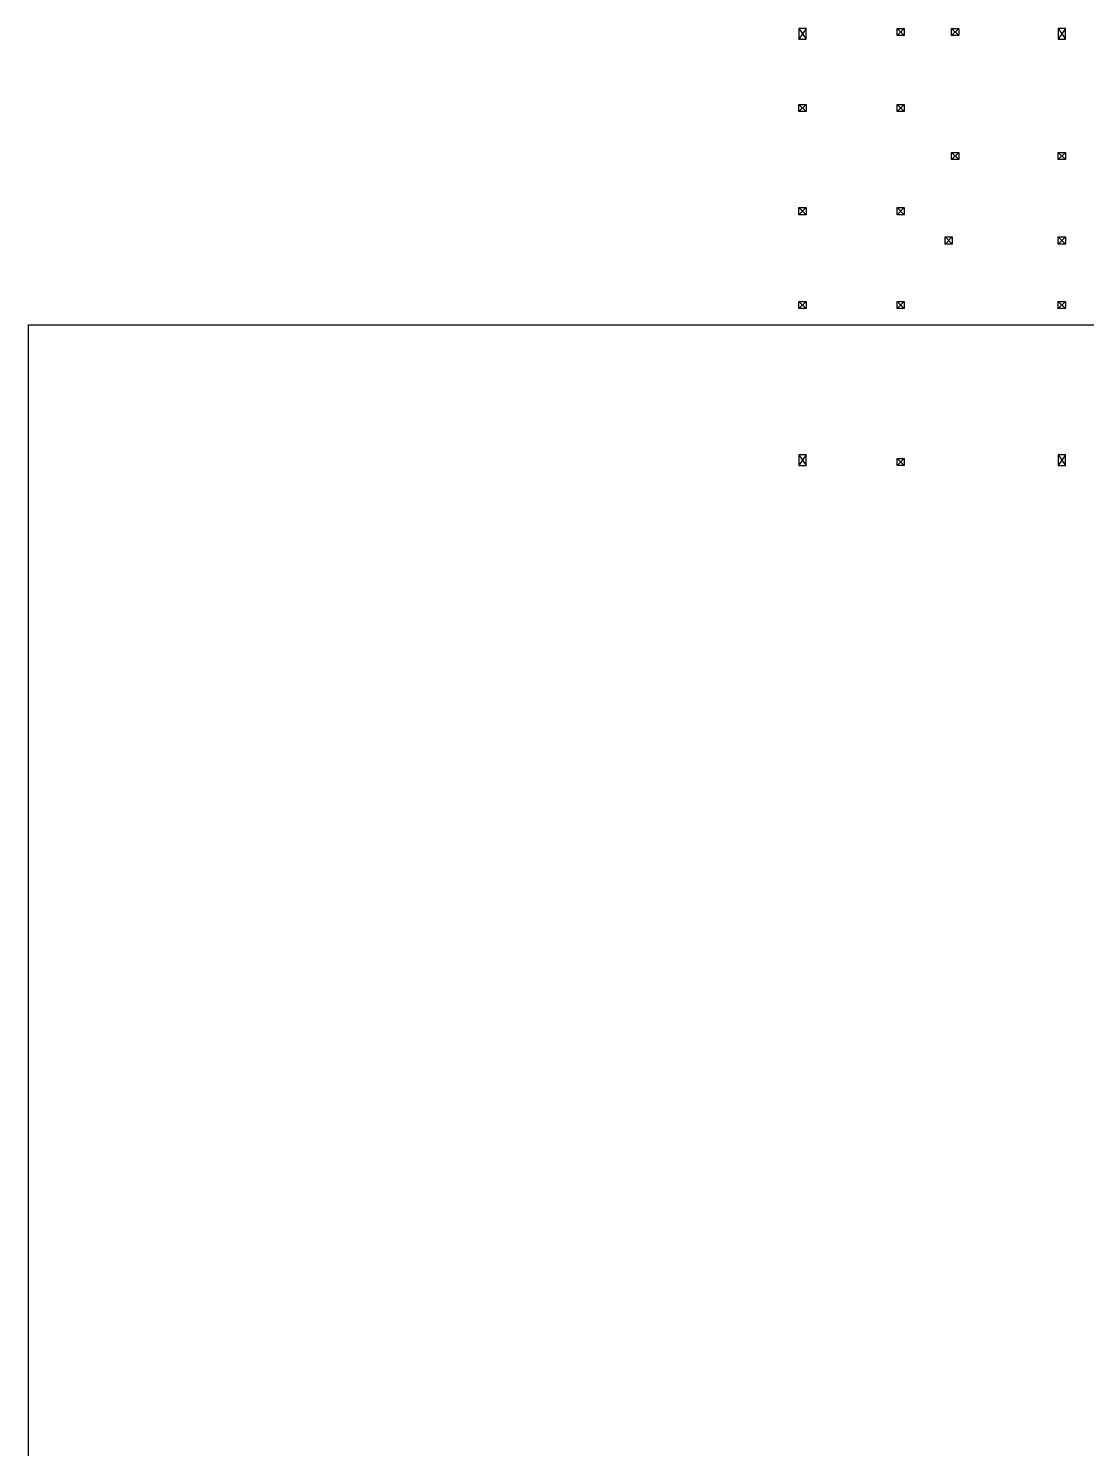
# Model space of a CAD drawing. Header units: inches. Extents: x -19338 to 11623, y -1285 to 3664.
# Drawn here: x 6768 to 8245, y 1682 to 3664 of the extents above; entities that cross this region are included whole.
import ezdxf

# ---------------------------------------------------------------- set-up
doc = ezdxf.new("R2010")
doc.units = ezdxf.units.IN
doc.header["$MEASUREMENT"] = 0
doc.layers.get('0').update_dxf_attribs({"color": 18})
doc.layers.add('C', color=141, linetype='Continuous')
doc.layers.add('C1', color=10, linetype='Continuous')

msp = doc.modelspace()

# ---------------------------------------------------------------- linework, layer by layer
msp.add_lwpolyline([(6768.035, 3249.818), (11622.854, 3249.818), (11622.854, -707.747), (6768.035, -707.747)], close=True)
at = {"layer": 'C'}
for p, q in [((7853.209, 3663.545), (7843.209, 3648.545)), ((7843.209, 3663.545), (7853.209, 3648.545)), ((8215.209, 3663.545), (8205.209, 3648.545)), ((8205.209, 3663.545), (8215.209, 3648.545)), ((7853.209, 3068.545), (7843.209, 3053.545)), ((7843.209, 3068.545), (7853.209, 3053.545)), ((8215.209, 3068.545), (8205.209, 3053.545)), ((8205.209, 3068.545), (8215.209, 3053.545))]:
    msp.add_line(p, q, dxfattribs=at)
for points in [[(7843.209, 3648.545), (7853.209, 3648.545), (7853.209, 3663.545), (7843.209, 3663.545)], [(8205.209, 3648.545), (8215.209, 3648.545), (8215.209, 3663.545), (8205.209, 3663.545)], [(7843.209, 3053.545), (7853.209, 3053.545), (7853.209, 3068.545), (7843.209, 3068.545)], [(8205.209, 3053.545), (8215.209, 3053.545), (8215.209, 3068.545), (8205.209, 3068.545)]]:
    msp.add_lwpolyline(points, close=True, dxfattribs=at)
at = {"layer": 'C1'}
for p, q in [((7980.209, 3663.545), (7990.209, 3653.545)), ((7990.209, 3663.545), (7980.209, 3653.545)), ((8056.209, 3663.545), (8066.209, 3653.545)), ((8066.209, 3663.545), (8056.209, 3653.545)), ((7843.209, 3557.545), (7853.209, 3547.545)), ((7853.209, 3557.545), (7843.209, 3547.545)), ((7980.209, 3557.545), (7990.209, 3547.545)), ((7990.209, 3557.545), (7980.209, 3547.545)), ((8056.209, 3490.545), (8066.209, 3480.545)), ((8066.209, 3490.545), (8056.209, 3480.545)), ((8205.209, 3490.545), (8215.209, 3480.545)), ((8215.209, 3490.545), (8205.209, 3480.545)), ((7843.209, 3413.545), (7853.209, 3403.545)), ((7853.209, 3413.545), (7843.209, 3403.545)), ((7980.209, 3413.545), (7990.209, 3403.545)), ((7990.209, 3413.545), (7980.209, 3403.545)), ((8047.209, 3372.545), (8057.209, 3362.545)), ((8057.209, 3372.545), (8047.209, 3362.545)), ((8205.209, 3372.545), (8215.209, 3362.545)), ((8215.209, 3372.545), (8205.209, 3362.545)), ((7843.209, 3282.545), (7853.209, 3272.545)), ((7853.209, 3282.545), (7843.209, 3272.545)), ((7980.209, 3282.545), (7990.209, 3272.545)), ((7990.209, 3282.545), (7980.209, 3272.545)), ((8205.209, 3282.545), (8215.209, 3272.545)), ((8215.209, 3282.545), (8205.209, 3272.545)), ((7980.209, 3063.545), (7990.209, 3053.545)), ((7990.209, 3063.545), (7980.209, 3053.545))]:
    msp.add_line(p, q, dxfattribs=at)
for points in [[(7990.209, 3653.545), (7980.209, 3653.545), (7980.209, 3663.545), (7990.209, 3663.545)], [(8066.209, 3653.545), (8056.209, 3653.545), (8056.209, 3663.545), (8066.209, 3663.545)], [(7853.209, 3547.545), (7843.209, 3547.545), (7843.209, 3557.545), (7853.209, 3557.545)], [(7990.209, 3547.545), (7980.209, 3547.545), (7980.209, 3557.545), (7990.209, 3557.545)], [(8066.209, 3480.545), (8056.209, 3480.545), (8056.209, 3490.545), (8066.209, 3490.545)], [(8215.209, 3480.545), (8205.209, 3480.545), (8205.209, 3490.545), (8215.209, 3490.545)], [(7853.209, 3403.545), (7843.209, 3403.545), (7843.209, 3413.545), (7853.209, 3413.545)], [(7990.209, 3403.545), (7980.209, 3403.545), (7980.209, 3413.545), (7990.209, 3413.545)], [(8057.209, 3362.545), (8047.209, 3362.545), (8047.209, 3372.545), (8057.209, 3372.545)], [(8215.209, 3362.545), (8205.209, 3362.545), (8205.209, 3372.545), (8215.209, 3372.545)], [(7853.209, 3272.545), (7843.209, 3272.545), (7843.209, 3282.545), (7853.209, 3282.545)], [(7990.209, 3272.545), (7980.209, 3272.545), (7980.209, 3282.545), (7990.209, 3282.545)], [(8215.209, 3272.545), (8205.209, 3272.545), (8205.209, 3282.545), (8215.209, 3282.545)], [(7990.209, 3053.545), (7980.209, 3053.545), (7980.209, 3063.545), (7990.209, 3063.545)]]:
    msp.add_lwpolyline(points, close=True, dxfattribs=at)

doc.saveas('drawing.dxf')
